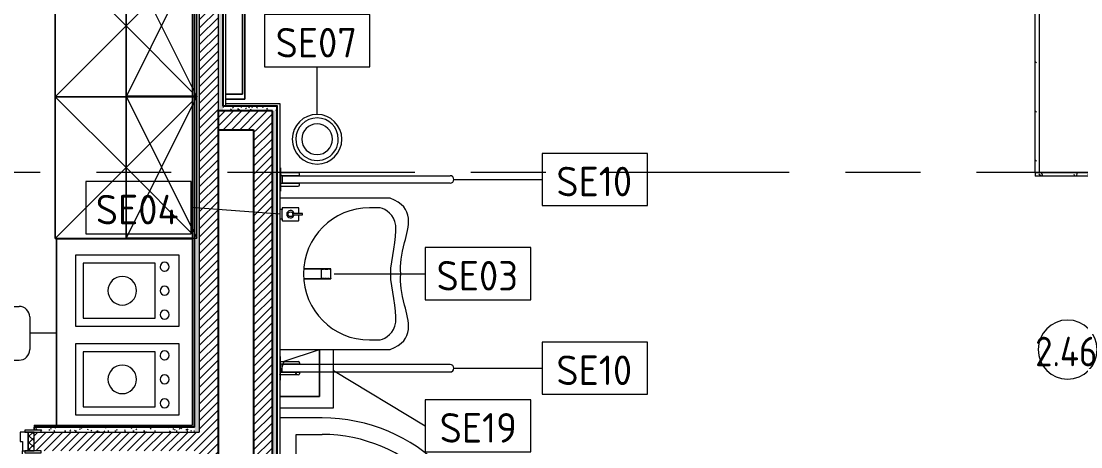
# Model space of a CAD drawing. Header units: millimetres. Extents: x 39815 to 261742, y -8553 to 29000.
# Drawn here: x 96570 to 101061, y 6638 to 8439 of the extents above; entities that cross this region are included whole.
import ezdxf

# ---------------------------------------------------------------- set-up
doc = ezdxf.new("R2010")
doc.units = ezdxf.units.MM
doc.linetypes.add('Осевая', pattern=[1587.5, 317.5, -238.125, 793.75, -238.125])
for name, color, linetype, lineweight, true_color in [('0-1', 7, 'Continuous', 9, 0x4994b4), ('A-DETL-GENF-1', 7, 'Continuous', 9, 0x4994b4), ('A-GENM-1', 7, 'Continuous', 9, 0x4994b4), ('A-WALL-1', 7, 'Continuous', 25, 0x3c3c3c), ('A-WALL-FNSH-1', 7, 'Continuous', 15, 0x3c3c3c), ('P-SANR-FIXT-1', 7, 'Continuous', 15, 0x4994b4), ('P-SANR-FIXT-2', 7, 'Continuous', 9, 0x4994b4)]:
    doc.layers.add(name, color=color, linetype=linetype, lineweight=lineweight, true_color=true_color)
for name, color, linetype, lineweight in [('A-AREA-IDEN', 7, 'Continuous', 9), ('A-DOOR', 7, 'Continuous', 9), ('A-DOOR-FRAM', 7, 'Continuous', 15), ('A-DOOR-FRAM-1', 7, 'Continuous', 9), ('A-GENM', 7, 'Continuous', 9), ('A-WALL-2', 7, 'Continuous', 9), ('I-FURN', 7, 'Continuous', 9), ('I-FURN-IDEN', 7, 'Continuous', 9), ('I-WALL', 7, 'Continuous', 9), ('P-SANR-FIXT-IDEN', 7, 'Continuous', 9), ('Оси-2', 7, 'Осевая', 9)]:
    doc.layers.add(name, color=color, linetype=linetype, lineweight=lineweight)
doc.styles.add('GOST Common', font='GOST_Common.ttf', dxfattribs={"height": 125})
doc.styles.add('GOST Common_2', font='GOST_Common.ttf', dxfattribs={"width": 0.9, "height": 125})
pattern_1 = [(45, (-14604.555, 0), (-17.6776695, 17.6776695), [])]
pattern_2 = [(0, (-14604.555, 0), (60.96, 15.24), [5.029, -40.691, 5.029, -40.691, -243.84]), (0, (-14604.555, 0), (60.96, 15.24), [-91.44, 5.029, -86.411, 5.029, -40.691, -106.68]), (0, (-14604.555, 0), (60.96, 15.24), [-228.6, 5.029, -25.451, 5.029, -71.171]), (120, (-14581.695, 7.62), (-43.6782272, 45.1729086), [5.029, -40.691, 5.029, -40.691, -243.84]), (120, (-14581.695, 7.62), (-43.6782272, 45.1729086), [-91.44, 5.029, -86.411, 5.029, -40.691, -106.68]), (120, (-14581.695, 7.62), (-43.6782272, 45.1729086), [-228.6, 5.029, -25.451, 5.029, -71.171]), (240, (-14574.075, 38.1), (-17.2817728, -60.4129086), [5.029, -40.691, 5.029, -40.691, -243.84]), (240, (-14574.075, 38.1), (-17.2817728, -60.4129086), [-91.44, 5.029, -86.411, 5.029, -40.691, -106.68]), (240, (-14574.075, 38.1), (-17.2817728, -60.4129086), [-228.6, 5.029, -25.451, 5.029, -71.171])]
pattern_3 = [(288.435, (116808.855, 7791), (208.250902, -416.49961), [79.025, -579.519]), (319.399, (116833.845, 7716.03), (1249.5049425, -1041.2430683), [38.399, -1881.571]), (316.848, (116654.75, 7691.04), (3123.769422, -2915.4788923), [91.346, -4475.934]), (289.983, (116721.39, 7628.565), (624.746965, -1666.001328), [48.75, -2388.754]), (270, (116738.05, 7791), (208.25, -208.25), [41.65, -166.6]), (298.443, (116738.05, 7749.35), (-1457.75313005, 2707.24838793), [113.682, -5570.435]), (264.289, (116792.195, 7649.39), (208.2636477, 1874.2483835), [41.858, -2051.029]), (309.806, (116788.03, 7607.74), (-833.007541, 1041.2439595), [32.53, -1593.955])]

# ---------------------------------------------------------------- blocks, each defined once
blk = doc.blocks.new('110_Дверь_СКБ_1Ст_Внутренняя1 - Д-8 950x2100h_охрана-32224770-Фрагмент 2_11')
at = {"layer": 'A-DOOR-FRAM-1'}
h = blk.add_hatch(dxfattribs=at)
h.set_pattern_fill('FP_19', color=256, style=0, pattern_type=2)
h.set_pattern_definition([(45, (-296.384, 104.685), (-14.1421, 14.1421), []), (135, (-296.384, 104.685), (-14.1421, -14.1421), [])])
h.paths.add_polyline_path([(-461.9, 40), (-462.5, 40), (-462.5, -40), (-437.5, -40), (-437.5, 40)])
at = {"layer": 'A-DOOR'}
blk.add_arc((437.5, 40), 850, 94.9469, 180, dxfattribs=at)
at = {"layer": 'A-DOOR-FRAM'}
for p, q in [((-422.5, 48), (-492.5, 48)), ((-492.5, 48), (-492.5, 40)), ((-422.5, 40), (-422.5, 48)), ((-492.5, 40), (-422.5, 40)), ((-437.5, 40), (-462.5, 40)), ((-462.5, 40), (-462.5, -40)), ((-412.5, 40), (-437.5, 40)), ((-437.5, 40), (-437.5, -40)), ((-437.5, -40), (-437.5, 40)), ((-422.5, 40), (-437.5, 40)), ((-437.5, 40), (-437.5, 39)), ((-437.5, 39), (-422.5, 39)), ((-422.5, 39), (-422.5, 40)), ((-412.5, 0), (-412.5, 40)), ((-402.5, 0), (-412.5, 0)), ((-402.5, -40), (-402.5, 0)), ((-422.5, -40), (-492.5, -40)), ((-492.5, -40), (-492.5, -48)), ((-462.5, -40), (-437.5, -40)), ((-422.5, -39), (-437.5, -39)), ((-437.5, -39), (-437.5, -40)), ((-437.5, -40), (-402.5, -40)), ((-437.5, -40), (-422.5, -40)), ((-422.5, -40), (-422.5, -39)), ((-422.5, -48), (-422.5, -40)), ((-492.5, -48), (-422.5, -48))]:
    blk.add_line(p, q, dxfattribs=at)
blk = doc.blocks.new('GM_Отверстие прямоугольное _в плите_ - Отверстие-21604341-Фрагмент 2_11')
at = {"layer": 'A-GENM'}
for p, q in [((-50, 50), (99.4, 99.8)), ((100, 99.8), (100, -100)), ((100, -100), (100, 99.8)), ((-69, -7), (-50, 50)), ((100, -100), (-69, -100)), ((-69, -100), (100, -100))]:
    blk.add_line(p, q, dxfattribs=at)
for start, end in [(360, 180), (180, 360)]:
    blk.add_arc((0, 0), 2.5, start, end, dxfattribs=at)
blk = doc.blocks.new('Вешалка - 1_25-V68-Фрагмент 2_11')
at = {"layer": 'I-FURN'}
for p, q in [((350, 55), (-350, 55)), ((-350, 55), (-350, -27.5)), ((-350, -27.5), (-350, 55)), ((-350, 55), (350, 55)), ((350, -27.5), (350, 55)), ((350, 55), (350, -27.5)), ((-330.4, -27.5), (-330.4, 44.4)), ((-330.4, -27.5), (-330.4, 44.4)), ((-330.4, 44.4), (330.2, 44.4)), ((330.2, 44.4), (-330.4, 44.4)), ((330.2, 44.4), (330.2, -27.5)), ((330.2, -27.5), (330.2, 44.4))]:
    blk.add_line(p, q, dxfattribs=at)
blk = doc.blocks.new('Шкаф параметрический - 1_280-25596496-Фрагмент 2_11')
at = {"layer": 'I-FURN'}
for p, q in [((0, 581.7), (0, 300)), ((0, 300), (0, 581.7)), ((18.3, 581.7), (300, 300)), ((300, 300), (581.7, 581.7)), ((600, 300), (600, 581.7)), ((600, 581.7), (600, 300)), ((0, 0), (300, 300)), ((0, 300), (0, 0)), ((0, 0), (0, 300)), ((300, 300), (600, 0)), ((600, 0), (600, 300)), ((600, 300), (600, 0)), ((0, 0), (600, 0)), ((600, 0), (0, 0))]:
    blk.add_line(p, q, dxfattribs=at)
blk = doc.blocks.new('Шкаф параметрический - 1_137-25596775-Фрагмент 2_11')
at = {"layer": 'I-FURN'}
for p, q in [((0, 0), (600, 300)), ((0, 300), (600, 0)), ((600, 300), (0, 300)), ((0, 300), (0, 0)), ((0, 0), (0, 281.7)), ((600, 0), (600, 300)), ((600, 281.7), (600, 0)), ((0, 0), (600, 0)), ((598.1, 0), (0, 0)), ((600, 0), (598.1, 0))]:
    blk.add_line(p, q, dxfattribs=at)
blk = doc.blocks.new('Шкаф параметрический - 1_137-V69-Фрагмент 2_11')
at = {"layer": 'I-FURN'}
for p, q in [((0, 0), (600, 300)), ((0, 300), (600, 0)), ((600, 300), (0, 300)), ((0, 300), (0, 0)), ((0, 0), (0, 281.7)), ((600, 0), (600, 300)), ((600, 281.7), (600, 0)), ((0, 0), (600, 0)), ((1.9, 0), (0, 0)), ((600, 0), (1.9, 0))]:
    blk.add_line(p, q, dxfattribs=at)
blk = doc.blocks.new('Шкаф параметрический - 1_280-V70-Фрагмент 2_11')
at = {"layer": 'I-FURN'}
for p, q in [((0, 581.7), (0, 300)), ((0, 300), (0, 581.7)), ((18.3, 581.7), (300, 300)), ((300, 300), (581.7, 581.7)), ((600, 0), (600, 581.7)), ((600, 581.7), (600, 0)), ((0, 0), (300, 300)), ((0, 300), (0, 0)), ((0, 0), (0, 300)), ((300, 300), (600, 0)), ((0, 0), (600, 0)), ((600, 0), (0, 0))]:
    blk.add_line(p, q, dxfattribs=at)
blk = doc.blocks.new('Мойка кухонная - Мойка Steel Hammer SH R 5151 GLOWE-25557159-Фрагмент 2_11')
at = {"layer": 'P-SANR-FIXT-2'}
for p, q in [((150, 0), (-150, 0)), ((-150, 0), (-150, -440)), ((150, -440), (150, 0)), ((116.1, -102.3), (-116.6, -102.3)), ((-116.6, -102.3), (-116.6, -406.4)), ((116.1, -406.4), (116.1, -102.3)), ((-150, -440), (150, -440)), ((-116.6, -406.4), (116.1, -406.4))]:
    blk.add_line(p, q, dxfattribs=at)
for centre, radius, start, end in [((-101.6, -61.9), 19, 90, 180), ((-101.6, -61.9), 19, 360, 90), ((0, -61.9), 19, 360, 180), ((101.6, -61.9), 19.1, 360, 180), ((-101.6, -61.9), 19, 180, 270), ((-101.6, -61.9), 19.1, 270, 360), ((0, -61.9), 19, 180, 360), ((101.6, -61.9), 19.1, 180, 360), ((0, -241.3), 60.5, 360, 180), ((0, -241.3), 60.5, 180, 360)]:
    blk.add_arc(centre, radius, start, end, dxfattribs=at)
blk = doc.blocks.new('FP_81-Фрагмент 2_11')
at = {"layer": 'A-GENM'}
for p, q in [((-3.8, 8), (-3.5, 7.1)), ((-3.5, 7.1), (-3.1, 6.1)), ((-3.1, 6.1), (-2.6, 5.2)), ((-2.6, 5.2), (-2.1, 4.2)), ((-2.1, 4.2), (-1.5, 3.3)), ((-1.5, 3.3), (-0.8, 2.4)), ((-0.8, 2.4), (-0.2, 1.4)), ((-0.2, 1.4), (0.6, 0.5)), ((0.6, 0.5), (1.4, -0.5)), ((1.4, -0.5), (2.3, -1.4)), ((2.3, -1.4), (3.2, -2.4)), ((3.2, -2.4), (4.2, -3.3)), ((4.2, -3.3), (5.2, -4.2)), ((5.2, -4.2), (6.2, -5.2)), ((6.2, -5.2), (7.3, -6.1)), ((7.3, -6.1), (8.5, -7.1)), ((8.5, -7.1), (9.7, -8))]:
    blk.add_line(p, q, dxfattribs=at)
blk = doc.blocks.new('131_Сантехническая перегородка 7 - СП-1-30858579-Фрагмент 2_11')
at = {"layer": 'A-GENM'}
h = blk.add_hatch(dxfattribs=at)
h.set_pattern_fill('FP_38', color=256, style=0, pattern_type=2)
h.set_pattern_definition([(198.435, (9964.92, -115426.855), (-416.49961, -208.250902), [79.025, -579.519]), (229.399, (9889.95, -115451.845), (-1041.2430683, -1249.5049425), [38.399, -1881.571]), (226.848, (9864.96, -115272.75), (-2915.4788923, -3123.769422), [91.346, -4475.934]), (199.983, (9802.485, -115339.39), (-1666.001328, -624.746965), [48.75, -2388.754]), (180, (9964.92, -115356.05), (-208.25, -208.25), [41.65, -166.6]), (208.443, (9923.27, -115356.05), (2707.24838793, 1457.75313005), [113.682, -5570.435]), (174.289, (9823.31, -115410.195), (1874.2483835, -208.2636477), [41.858, -2051.029]), (219.806, (9781.66, -115406.03), (1041.2439595, 833.007541), [32.53, -1593.955])])
h.paths.add_polyline_path([(2165.9, -8), (2165.9, 8), (45.9, 8), (45.9, -8), (796.9, -8), (796.9, 0), (812.9, 0), (812.9, -8), (1910.4, -8)])
for p, q in [((-4.1, 8), (45.9, 8)), ((45.9, 8), (2165.9, 8)), ((45.9, -8), (-4.1, -8)), ((796.9, -8), (45.9, -8)), ((2165.9, -8), (812.9, -8))]:
    blk.add_line(p, q, dxfattribs=at)
at = {"layer": 'A-GENM', "flags": 128}
for points in [[(71.5, 8), (62.7, 14.5), (51.9, 13.4), (45.9, 8)], [(45.9, -8), (54.7, -14.5), (65.5, -13.4), (71.5, -8)]]:
    blk.add_lwpolyline(points, dxfattribs=at)
at = {"layer": 'A-GENM'}
for radius, start, end in [(24.6, 19.9113, 160.0887), (17.6, 28.9731, 151.0269), (15.1, 126.8617, 139.5341), (15.1, 78.8699, 82.6459), (15.1, 40.4659, 53.124), (24.6, 199.9113, 340.0887), (17.6, 208.9731, 331.0269), (15.1, 220.4659, 233.124), (15.1, 258.8699, 262.6459), (15.1, 306.8617, 319.5341)]:
    blk.add_arc((58.7, 0), radius, start, end, dxfattribs=at)
blk.add_blockref('FP_81-Фрагмент 2_11', (0, 0), dxfattribs=at)
blk = doc.blocks.new('131_Сантехническая перегородка_Дверь МГН - СД-1-30883454-Фрагмент 2_11')
at = {"layer": 'A-DOOR'}
h = blk.add_hatch(dxfattribs=at)
h.set_pattern_fill('FP_40', color=256, style=0, pattern_type=2)
h.set_pattern_definition(pattern_3)
h.paths.add_polyline_path([(1010, 8), (1010, -8), (1390, -8), (1390, 8)])
at = {"layer": 'A-GENM'}
h = blk.add_hatch(dxfattribs=at)
h.set_pattern_fill('FP_40', color=256, style=0, pattern_type=2)
h.set_pattern_definition(pattern_3)
h.paths.add_polyline_path([(-370, 8), (-370, -8), (10, -8), (10, 8)])
at = {"layer": 'A-DOOR'}
for p, q in [((10, 1008), (26, 1008)), ((10, 8), (10, 1008)), ((26, 8), (26, 1008)), ((10, 8), (26, 8))]:
    blk.add_line(p, q, dxfattribs=at)
blk.add_arc((10, 8), 1000, 360, 90, dxfattribs=at)
at = {"layer": 'A-GENM'}
for p, q in [((-370, 8), (10, 8)), ((-370, -8), (-370, 8)), ((10, -8), (10, 8)), ((1010, 8), (1390, 8)), ((1010, -8), (1010, 8)), ((1390, -8), (1390, 8)), ((10, -8), (-370, -8)), ((1390, -8), (1010, -8))]:
    blk.add_line(p, q, dxfattribs=at)
blk = doc.blocks.new('мусорная корзина - Round_ Metal-30590745-Фрагмент 2_11')
at = {"layer": 'P-SANR-FIXT-1'}
for radius, start, end in [(105, 0, 180), (90, 360, 180), (65, 0, 180), (105, 180, 360), (90, 180, 360), (65, 180, 360)]:
    blk.add_arc((0, 0), radius, start, end, dxfattribs=at)
blk = doc.blocks.new('поддон угловой - 900х900-30799906-Фрагмент 2_11')
at = {"layer": 'P-SANR-FIXT-1'}
for p, q in [((-270, 450), (-449, 450)), ((-380, 119.2), (-380, 380)), ((-380, 380), (-270, 380)), ((-380, 45), (-380, 65.1)), ((-380, -380), (-380, -177)), ((380, -270), (380, -380)), ((450, -291.4), (450, -270)), ((380, -380), (-380, -380)), ((371, -450), (415.1, -450))]:
    blk.add_line(p, q, dxfattribs=at)
for centre, radius, start, end in [((-270, -270), 720, 360, 90), ((-270, -270), 650, 0, 90), ((-290, -290), 25, 90, 270), ((-290, -290), 25, 270, 90)]:
    blk.add_arc(centre, radius, start, end, dxfattribs=at)
blk = doc.blocks.new('смеситель для раковины - Default-V85-Фрагмент 2_11')
at = {"layer": '0-1'}
for p, q in [((19.7, 151.6), (-19.8, 151.6)), ((-20.3, 110), (-20.4, 97.4)), ((19.8, 111.8), (-19.8, 111.8)), ((20.4, 97.4), (20.3, 110))]:
    blk.add_line(p, q, dxfattribs=at)
at = {"layer": '0-1', "flags": 128}
for points in [[(-20.7, 150.6), (-20.7, 150.2), (-20.7, 149.2), (-20.7, 148.3), (-20.7, 146.9), (-20.7, 145.4), (-20.8, 134.7), (-21.1, 63.6), (-21.1, 93.2)], [(19.7, 151.6), (20, 151.6), (20.2, 151.6), (20.5, 151.4), (20.6, 151.2), (20.7, 151.1), (20.8, 150.9), (20.8, 150.6)], [(-21.1, 36.8), (-21.1, 63.3), (-21.1, 93.2)], [(21.1, 36.8), (21, 77.4), (21, 111.4)], [(-21.4, 36.8), (-21.4, 39.3), (-21.2, 64), (-21.1, 88)]]:
    blk.add_lwpolyline(points, dxfattribs=at)
at = {"layer": 'P-SANR-FIXT-1'}
for p, q in [((21, 151.6), (-21, 151.6)), ((-21, 151.6), (-21, 36.8)), ((-19.7, 144), (-19.8, 111.8)), ((19.8, 111.8), (19.7, 144)), ((19.9, 143.1), (19.9, 140.7)), ((19.9, 136.7), (19.9, 133.6)), ((21, 36.8), (21, 151.6)), ((19.9, 131), (20, 126.2)), ((20, 115.7), (20, 113.5)), ((20, 111.3), (20, 108.6))]:
    blk.add_line(p, q, dxfattribs=at)
at = {"layer": 'P-SANR-FIXT-1', "flags": 128}
for points in [[(-21.1, 36.8), (-21.1, 42.2), (-21, 67.6), (-20.8, 118.3), (-20.7, 143.7), (-20.7, 149.4), (-20.8, 150.2), (-20.9, 145.3), (-20.9, 138.9), (-21.1, 88.1)], [(-19.9, 126.3), (-19.9, 133.8), (-19.9, 138.3)], [(21.1, 88.1), (20.9, 138.9), (20.9, 145.3), (20.8, 150.2), (20.7, 149.4), (20.7, 143.7), (20.8, 118.3), (21, 67.6), (21.1, 42.2), (21.1, 36.8)], [(-20, 109.4), (-20, 111), (-20, 119.8)], [(20, 123.6), (20, 119.9), (20, 117.9)]]:
    blk.add_lwpolyline(points, dxfattribs=at)
at = {"layer": 'P-SANR-FIXT-1'}
for centre, major_axis, ratio, start_param, end_param in [((-19.8, 109.7), (-0.5, 0.002), 0.095846, 0.794229, 1.571164), ((19.8, 109.7), (0.5, 0.002), 0.095848, 4.711795, 5.488843)]:
    blk.add_ellipse(centre, major_axis=major_axis, ratio=ratio, start_param=start_param, end_param=end_param, dxfattribs=at)
for points, knots in [([(-19.9, 147.4), (-19.9, 148), (-19.8, 149.3), (-19.8, 150.7), (-19.8, 151.5), (-19.8, 151.6), (-19.8, 151.6)], [0.1, 0.1, 0.1, 0.1, 0.2, 0.3, 0.4, 0.4725859, 0.4725859, 0.4725859, 0.4725859]), ([(-19.8, 151.6), (-19.7, 151.6), (-19.7, 151.6), (-19.7, 151.2), (-19.7, 150), (-19.7, 148.3), (-19.7, 146.2), (-19.7, 144.8), (-19.7, 144)], [0.4728347, 0.4728347, 0.4728347, 0.4728347, 0.5, 0.6, 0.7, 0.8, 0.9, 1, 1, 1, 1]), ([(19.7, 144), (19.7, 144.8), (19.7, 146.2), (19.7, 148.3), (19.7, 150), (19.7, 151.2), (19.7, 151.6), (19.7, 151.6), (19.7, 151.6)], [0, 0, 0, 0, 0.1, 0.2, 0.3, 0.4, 0.5, 0.5274121, 0.5274121, 0.5274121, 0.5274121]), ([(19.7, 151.6), (19.8, 151.6), (19.8, 151.5), (19.8, 150.7), (19.8, 149.3), (19.9, 148), (19.9, 147.4)], [0.5275209, 0.5275209, 0.5275209, 0.5275209, 0.6, 0.7, 0.8, 0.9, 0.9, 0.9, 0.9]), ([(-20.4, 97.4), (-20.4, 91.1), (-20.5, 81.8), (-20.6, 69.7), (-20.6, 60), (-20.7, 52.6), (-20.8, 47.4), (-20.8, 45.2), (-20.8, 43.5), (-20.9, 41.8), (-20.9, 39.8), (-20.9, 37.9), (-20.9, 37), (-20.9, 36.8)], [0, 0, 0, 0, 0.2222222, 0.3333333, 0.4444444, 0.5833333, 0.6180556, 0.6527778, 0.6701389, 0.6875, 0.7222222, 0.7569444, 0.7632988, 0.7632988, 0.7632988, 0.7632988]), ([(-19.8, 111.8), (-19.8, 111.8), (-19.8, 111.7), (-19.8, 110.9), (-19.8, 110.1), (-19.8, 109.7)], [0.4695548, 0.4695548, 0.4695548, 0.4695548, 0.6, 0.8, 1, 1, 1, 1]), ([(19.8, 109.7), (19.8, 110.1), (19.8, 110.9), (19.8, 111.7), (19.8, 111.8), (19.8, 111.8)], [0, 0, 0, 0, 0.2, 0.4, 0.5304748, 0.5304748, 0.5304748, 0.5304748]), ([(20.9, 36.8), (20.9, 37.1), (20.9, 38.1), (20.9, 39.8), (20.9, 41.4), (20.8, 42.8), (20.8, 44.1), (20.8, 45.8), (20.8, 48.6), (20.7, 53.5), (20.6, 60.7), (20.6, 68.9), (20.5, 76.5), (20.5, 85.7), (20.4, 92.7), (20.4, 97.4)], [0.2361111, 0.2361111, 0.2361111, 0.2361111, 0.25, 0.2777778, 0.3055556, 0.3194444, 0.3333333, 0.3611111, 0.3888889, 0.4444444, 0.5555556, 0.6666667, 0.75, 0.8333333, 1, 1, 1, 1]), ([(-21.1, 88.1), (-21.1, 85.7), (-21.1, 82.2), (-21.1, 77.5), (-21.2, 73.9), (-21.2, 70.4), (-21.2, 66.8), (-21.2, 63.9), (-21.2, 61.5), (-21.2, 59.8), (-21.2, 58), (-21.2, 55.7), (-21.3, 52.8), (-21.3, 49.3), (-21.3, 46), (-21.3, 42.6), (-21.4, 39.5), (-21.4, 37.5), (-21.4, 36.6)], [0, 0, 0, 0, 0.0833333, 0.125, 0.1666667, 0.2083333, 0.25, 0.2916667, 0.3125, 0.3333333, 0.3541667, 0.375, 0.4166667, 0.4583333, 0.5, 0.5416667, 0.5833333, 0.6201385, 0.6201385, 0.6201385, 0.6201385]), ([(20.4, 88.2), (20.4, 88.1), (20.5, 88), (20.6, 87.8), (20.7, 87.5), (20.7, 87.4), (20.7, 87.3)], [0.19375, 0.19375, 0.19375, 0.19375, 0.25, 0.3, 0.35, 0.4, 0.4, 0.4, 0.4]), ([(21.4, 36.5), (21.4, 36.9), (21.4, 37.6), (21.4, 38.7), (21.4, 39.8), (21.4, 41), (21.3, 42.6), (21.3, 44.7), (21.3, 47.5), (21.3, 50.9), (21.2, 55.1), (21.2, 60), (21.2, 65.1), (21.2, 69.9), (21.2, 74.5), (21.1, 80.6), (21.1, 85.1), (21.1, 88.1)], [0.5133824, 0.5133824, 0.5133824, 0.5133824, 0.5357143, 0.5535714, 0.5714286, 0.5892857, 0.6071429, 0.6428571, 0.6785714, 0.7142857, 0.75, 0.7857143, 0.8214286, 0.8571429, 0.8928571, 0.9285714, 1, 1, 1, 1])]:
    blk.add_open_spline(points, degree=3, knots=knots, dxfattribs=at)
for points in [[(-19.8, 111.8), (-19.8, 111.8), (-19.8, 111.8), (-19.8, 111.8)], [(-19.8, 110), (-19.8, 110.3), (-19.8, 110.6), (-19.8, 110.9)], [(19.8, 111.8), (19.8, 111.8), (19.8, 111.8), (19.8, 111.8)], [(19.8, 110.9), (19.8, 110.6), (19.8, 110.3), (19.8, 110)], [(-20.5, 88.2), (-20.6, 88.2), (-20.7, 88.2), (-20.8, 88.2)]]:
    blk.add_open_spline(points, degree=3, dxfattribs=at)
blk = doc.blocks.new('SND_Умывальник МГН_Jika - гибкая подводка_ 640х550х165 PN6_3_ ХВ_ГВ накидная гайка BP DN15_ К-гл_кон_ П DN 50-30771805-Фрагмент 2_11')
at = {"layer": 'P-SANR-FIXT-1'}
for p, q in [((232.5, 0), (-320, 0)), ((-320, 0), (-320, -468)), ((320, 0), (272.5, 0)), ((320, -468), (320, 0)), ((-280, -380), (-280, -425)), ((280, -425), (280, -380))]:
    blk.add_line(p, q, dxfattribs=at)
blk.add_arc((0, -380), 280, 0, 180, dxfattribs=at)
for points, knots in [([(-280, -425), (-272.8, -450.8), (-229.3, -523.4), (-61.7, -470), (0, -470)], [-0.6664917, -0.6664917, -0.6664917, -0.6664917, -0.3523534, 0, 0, 0, 0]), ([(0, -470), (61.7, -470), (229.3, -523.4), (272.8, -450.8), (280, -425)], [-0.6664917, -0.6664917, -0.6664917, -0.6664917, -0.3141383, 0, 0, 0, 0]), ([(-320, -468), (-281.1, -574.8), (-131.1, -523.5), (-41.2, -508.8), (0, -512.9)], [0, 0, 0, 0, 0.3972744, 0.715552, 0.715552, 0.715552, 0.715552]), ([(0, -512.9), (41.2, -508.8), (131.1, -523.5), (281.1, -574.8), (320, -468)], [0, 0, 0, 0, 0.3182776, 0.715552, 0.715552, 0.715552, 0.715552])]:
    blk.add_open_spline(points, degree=3, knots=knots, dxfattribs=at)
blk = doc.blocks.new('Plumbing_Drainage_hansgrohe_56248XXX-RainDrain-Point-Complete-set-po - 800 Stainless Steel Optic-30807005-Фрагмент 2_11')
at = {"layer": 'A-DETL-GENF-1'}
for p, q in [((158.5, -158.5), (158.5, 89)), ((-69.1, -158.5), (158.5, -158.5))]:
    blk.add_line(p, q, dxfattribs=at)
blk = doc.blocks.new('132_МГН_Поручень для унитаза_тип откидной - ПР 1Р-V94-Фрагмент 2_11')
at = {"layer": 'A-GENM-1'}
for p, q in [((-16, 722), (-16, 9.5)), ((16, 9.5), (16, 722)), ((-28.2, 3), (-28.2, 78)), ((-23.2, 83), (-17, 83)), ((-17, 83), (-17, 3)), ((17, 83), (23.2, 83)), ((17, 3), (17, 83)), ((28.2, 78), (28.2, 3)), ((-50, 3), (-50, 0)), ((50, 3), (-50, 3)), ((-17, 3), (-28.2, 3)), ((-16, 9.5), (-16.6, 8.9)), ((-16.6, 8.9), (-16.6, 4.2)), ((16, 9.5), (-16, 9.5)), ((16, 9.5), (16.6, 8.9)), ((16.6, 8.9), (16.6, 4.2)), ((28.2, 3), (17, 3)), ((50, 0), (50, 3))]:
    blk.add_line(p, q, dxfattribs=at)
for centre, radius, start, end in [((0, 722), 16, 90, 180), ((0, 722), 16, 0, 90), ((-23.2, 78), 5, 90, 180), ((23.2, 78), 5, 0, 90), ((-15.3, 4.2), 1.24, 180, 270), ((15.3, 4.2), 1.24, 270, 360)]:
    blk.add_arc(centre, radius, start, end, dxfattribs=at)
blk = doc.blocks.new('132_МГН_Поручень для унитаза_тип откидной - ПР 1Р-18619933-Фрагмент 2_11')
at = {"layer": 'A-GENM-1'}
for p, q in [((-50, -3), (-50, 0)), ((50, 0), (50, -3)), ((50, -3), (-50, -3)), ((-17, -3), (-28.2, -3)), ((-28.2, -3), (-28.2, -78)), ((-17, -83), (-17, -3)), ((-16.6, -8.9), (-16.6, -4.2)), ((-16, -9.5), (-16.6, -8.9)), ((-16, -722), (-16, -9.5)), ((16, -9.5), (-16, -9.5)), ((16, -9.5), (16.6, -8.9)), ((16, -9.5), (16, -722)), ((16.6, -8.9), (16.6, -4.2)), ((28.2, -3), (17, -3)), ((17, -3), (17, -83)), ((28.2, -78), (28.2, -3)), ((-23.2, -83), (-17, -83)), ((17, -83), (23.2, -83))]:
    blk.add_line(p, q, dxfattribs=at)
for centre, radius, start, end in [((-15.3, -4.2), 1.24, 90, 180), ((15.3, -4.2), 1.24, 0, 90), ((-23.2, -78), 5, 180, 270), ((23.2, -78), 5, 270, 360), ((0, -722), 16, 180, 270), ((0, -722), 16, 270, 360)]:
    blk.add_arc(centre, radius, start, end, dxfattribs=at)
blk = doc.blocks.new('TOY_Диспансер мыло - Дозатор Elegance new 11654 019001 хром-30721027-Фрагмент 2_11')
at = {"layer": 'A-GENM-1'}
for p, q in [((127.9, 101.6), (122.2, 101.6)), ((122.2, 101.6), (122.2, 86.7)), ((127.9, 86.7), (127.9, 101.6)), ((97.5, 84.7), (97.5, 17)), ((122.2, 86.7), (99.5, 86.7)), ((122.2, 86.7), (102.9, 86.7)), ((122.2, 87.7), (122.2, 60.3)), ((127.9, 60.3), (127.9, 87.7)), ((146.9, 86.7), (127.9, 86.7)), ((150.5, 86.7), (127.9, 86.7)), ((152.5, 17), (152.5, 84.7)), ((99.5, 15), (105, 15)), ((145, 15), (105, 15)), ((105, 15), (105, 5.5)), ((145, 5.5), (145, 15)), ((145, 15), (150.5, 15))]:
    blk.add_line(p, q, dxfattribs=at)
blk.add_circle((125, 50.7), 10, dxfattribs=at)
for centre, radius, start, end in [((99.5, 84.7), 2, 90, 180), ((125, 50.7), 15.7, 100.4353, 79.365), ((150.5, 84.7), 2, 360, 90), ((99.5, 17), 2, 180, 270), ((150.5, 17), 2, 270, 360)]:
    blk.add_arc(centre, radius, start, end, dxfattribs=at)
blk = doc.blocks.new('М_сантехническая_рамка1 - В рамке-30590747-Фрагмент 2_11')
at = {"layer": 'P-SANR-FIXT-IDEN'}
for p, q in [((4.293, 2.24), (-4.639, 2.24)), ((-4.639, 2.24), (-4.639, -2.178)), ((4.293, -2.178), (4.293, 2.24)), ((-4.639, -2.178), (4.293, -2.178))]:
    blk.add_line(p, q, dxfattribs=at)
blk = doc.blocks.new('Марка_Мебель - В прямоуг_Balcon_Марка-25523697-Фрагмент 2_11')
at = {"layer": 'I-FURN-IDEN'}
for p, q in [((-2.455, 2.278), (2.455, 2.278)), ((-3.355, 1.378), (-3.355, -1.384)), ((3.355, 1.378), (3.355, -1.378)), ((-2.461, -2.278), (2.455, -2.278))]:
    blk.add_line(p, q, dxfattribs=at)
for centre, radius, start, end in [((-2.455, 1.378), 0.9, 90, 180), ((2.455, 1.378), 0.9, 0, 90), ((-2.461, -1.384), 0.893, 180, 270), ((2.455, -1.378), 0.9, 270, 0)]:
    blk.add_arc(centre, radius, start, end, dxfattribs=at)
blk = doc.blocks.new('Марка_Помещения - Номер-25198446-Фрагмент 2_11')
at = {"layer": 'A-AREA-IDEN'}
for start, end in [(360, 180), (180, 360)]:
    blk.add_arc((0, 0), 2.5, start, end, dxfattribs=at)

msp = doc.modelspace()

# ---------------------------------------------------------------- hatches: boundary and pattern name
at = {"layer": 'I-WALL'}
h = msp.add_hatch(dxfattribs=at)
h.set_pattern_fill('FP_9', color=256, style=0, pattern_type=2)
h.set_pattern_definition(pattern_2)
h.paths.add_polyline_path([(97305.4, 6700), (97325.4, 6700), (97325.4, 10380), (97305.4, 10380), (97305.4, 6720)])
h = msp.add_hatch(dxfattribs=at)
h.set_pattern_fill('FP_1', color=256, style=0, pattern_type=2)
h.set_pattern_definition(pattern_1)
h.paths.add_polyline_path([(97405.4, 5400), (97405.4, 10380), (97325.4, 10380), (97325.4, 5400)])
h = msp.add_hatch(dxfattribs=at)
h.set_pattern_fill('FP_9', color=256, style=0, pattern_type=2)
h.set_pattern_definition(pattern_2)
h.paths.add_polyline_path([(97425.4, 8060), (97425.4, 9980), (97405.4, 9980), (97405.4, 8060)])
h = msp.add_hatch(dxfattribs=at)
h.set_pattern_fill('FP_1', color=256, style=0, pattern_type=2)
h.set_pattern_definition(pattern_1)
h.paths.add_polyline_path([(97405.4, 7980), (97635.4, 7980), (97635.4, 8060), (97405.4, 8060), (97405.4, 8054.5)])
h = msp.add_hatch(dxfattribs=at)
h.set_pattern_fill('FP_9', color=256, style=0, pattern_type=2)
h.set_pattern_definition(pattern_2)
h.paths.add_polyline_path([(97635.4, 8060), (97655.4, 8060), (97655.4, 8080), (97425.4, 8080), (97425.4, 8060)])
h = msp.add_hatch(dxfattribs=at)
h.set_pattern_fill('FP_9', color=256, style=0, pattern_type=2)
h.set_pattern_definition(pattern_2)
h.paths.add_polyline_path([(97635.4, 5830), (97655.4, 5830), (97655.4, 8060), (97635.4, 8060), (97635.4, 6051.8)])
h = msp.add_hatch(dxfattribs=at)
h.set_pattern_fill('FP_1', color=256, style=0, pattern_type=2)
h.set_pattern_definition(pattern_1)
h.paths.add_polyline_path([(97635.4, 5830), (97635.4, 7980), (97555.4, 7980), (97555.4, 5830), (97594.9, 5830)])
h = msp.add_hatch(dxfattribs=at)
h.set_pattern_fill('FP_9', color=256, style=0, pattern_type=2)
h.set_pattern_definition(pattern_2)
h.paths.add_polyline_path([(97305.4, 6700), (97305.4, 6720), (96625.4, 6720), (96625.4, 6708), (96655.4, 6708), (96655.4, 6700), (97271.6, 6700)])
h = msp.add_hatch(dxfattribs=at)
h.set_pattern_fill('FP_1', color=256, style=0, pattern_type=2)
h.set_pattern_definition(pattern_1)
h.paths.add_polyline_path([(97271.6, 6620), (97325.4, 6620), (97325.4, 6700), (96625.4, 6700), (96625.4, 6620), (96948.2, 6620)])

# ---------------------------------------------------------------- linework, layer by layer
at = {"layer": 'A-WALL-1'}
for p, q in [((97305.4, 6720), (97305.4, 10380)), ((97425.4, 9980), (97425.4, 8080)), ((97635.4, 8060), (97405.4, 8060)), ((97405.4, 8060), (97405.4, 5400)), ((97655.4, 8080), (97425.4, 8080)), ((97635.4, 5830), (97635.4, 8060)), ((97655.4, 5850), (97655.4, 8080)), ((97405.4, 7980), (97555.4, 7980)), ((97555.4, 7980), (97555.4, 5830)), ((97305.4, 6720), (96625.4, 6720)), ((96625.4, 6720), (96625.4, 6708))]:
    msp.add_line(p, q, dxfattribs=at)
at = {"layer": 'A-WALL-2'}
for p, q in [((97325.4, 10380), (97325.4, 6700)), ((97405.4, 10000), (97405.4, 8060)), ((96655.4, 6700), (97325.4, 6700))]:
    msp.add_line(p, q, dxfattribs=at)
at = {"layer": 'A-WALL-FNSH-1'}
for p, q in [((97304.4, 10379), (97304.4, 6721)), ((97426.4, 8081), (97426.4, 9979)), ((97656.4, 8081), (97426.4, 8081)), ((97656.4, 5851), (97656.4, 8081)), ((97304.4, 6721), (96625.4, 6721)), ((96625.4, 6721), (96625.4, 6720))]:
    msp.add_line(p, q, dxfattribs=at)
at = {"layer": 'I-FURN'}
for p, q in [((97296.4, 7518.2), (96719.8, 7518.2)), ((96719.8, 7518.2), (96719.8, 6729)), ((96719.8, 6729), (96719.8, 7518.2)), ((96719.8, 7518.2), (97296.4, 7518.2))]:
    msp.add_line(p, q, dxfattribs=at)
at = {"layer": 'I-FURN-IDEN'}
msp.add_line((96719.8, 7118.2), (96606.6, 7118.2), dxfattribs=at)
at = {"layer": 'I-WALL'}
for p, q in [((97296.4, 6729), (97296.4, 10371)), ((97436.4, 9969), (97436.4, 8080)), ((97436.4, 8091), (97666.4, 8091)), ((97666.4, 8091), (97666.4, 5850)), ((96625.4, 6729), (97296.4, 6729)), ((96625.4, 6729), (96625.4, 6721))]:
    msp.add_line(p, q, dxfattribs=at)
at = {"layer": 'P-SANR-FIXT-IDEN'}
for p, q in [((97824.5, 8044.8), (97824.5, 8246.5)), ((98404.5, 7769.3), (98777.8, 7769.3)), ((97666.3, 7622.3), (97290.6, 7650.3)), ((97897.6, 7370.4), (98283.2, 7370.4)), ((98404.5, 6970.3), (98777.8, 6970.3)), ((97894, 6960.6), (98283.2, 6726.5))]:
    msp.add_line(p, q, dxfattribs=at)
at = {"layer": 'Оси-2'}
msp.add_line((95301.7, 7800), (103916.3, 7800), dxfattribs=at)

# ---------------------------------------------------------------- block references
at = {"layer": 'A-AREA-IDEN', "xscale": 49.99999999999998, "yscale": 49.99999999999998, "zscale": 49.99999999999998}
msp.add_blockref('Марка_Помещения - Номер-25198446-Фрагмент 2_11', (101005.5, 7049.2), dxfattribs=at)
at = {"layer": 'A-DOOR', "rotation": 180}
msp.add_blockref('110_Дверь_СКБ_1Ст_Внутренняя1 - Д-8 950x2100h_охрана-32224770-Фрагмент 2_11', (96162.9, 6660), dxfattribs=at)
at = {"layer": 'A-GENM'}
for name, p, rotation in [('131_Сантехническая перегородка 7 - СП-1-30858579-Фрагмент 2_11', (100876.4, 9964.9), 269.9999999999999), ('131_Сантехническая перегородка_Дверь МГН - СД-1-30883454-Фрагмент 2_11', (102258.4, 7791), 180)]:
    msp.add_blockref(name, p, dxfattribs=dict(at, rotation=rotation))
msp.add_blockref('GM_Отверстие прямоугольное _в плите_ - Отверстие-21604341-Фрагмент 2_11', (97735.4, 6950), dxfattribs=at)
at = {"layer": 'I-FURN'}
for name, p, rotation in [('Вешалка - 1_25-V68-Фрагмент 2_11', (97463.9, 8460), 270.0000000000007), ('Шкаф параметрический - 1_280-25596496-Фрагмент 2_11', (96714.7, 8719.6), 269.9999999999994), ('Шкаф параметрический - 1_137-25596775-Фрагмент 2_11', (97014.7, 8719.6), 269.9999999999994), ('Шкаф параметрический - 1_280-V70-Фрагмент 2_11', (96714.7, 8119.6), 269.9999999999994), ('Шкаф параметрический - 1_137-V69-Фрагмент 2_11', (97014.7, 8121.5), 269.9999999999994)]:
    msp.add_blockref(name, p, dxfattribs=dict(at, rotation=rotation))
at = {"layer": 'I-FURN-IDEN', "xscale": 49.99999999999998, "yscale": 49.99999999999998, "zscale": 49.99999999999998}
msp.add_blockref('Марка_Мебель - В прямоуг_Balcon_Марка-25523697-Фрагмент 2_11', (96438.9, 7118.2), dxfattribs=at)
at = {"layer": 'P-SANR-FIXT-1'}
for name, p, rotation in [('мусорная корзина - Round_ Metal-30590745-Фрагмент 2_11', (97824.5, 7939.8), 180), ('132_МГН_Поручень для унитаза_тип откидной - ПР 1Р-18619933-Фрагмент 2_11', (97666.5, 7769.3), 89.99999999999942), ('SND_Умывальник МГН_Jika - гибкая подводка_ 640х550х165 PN6_3_ ХВ_ГВ накидная гайка BP DN15_ К-гл_кон_ П DN 50-30771805-Фрагмент 2_11', (97666.5, 7369.8), 89.99999999999977), ('TOY_Диспансер мыло - Дозатор Elegance new 11654 019001 хром-30721027-Фрагмент 2_11', (97660.9, 7747.3), 270), ('Мойка кухонная - Мойка Steel Hammer SH R 5151 GLOWE-25557159-Фрагмент 2_11', (97240, 7298.2), 269.9999999999999), ('смеситель для раковины - Default-V85-Фрагмент 2_11', (97731.3, 7369.8), 269.9999999999995), ('Мойка кухонная - Мойка Steel Hammer SH R 5151 GLOWE-25557159-Фрагмент 2_11', (97240, 6923.2), 269.9999999999999), ('132_МГН_Поручень для унитаза_тип откидной - ПР 1Р-V94-Фрагмент 2_11', (97666.5, 6970.3), 270.0000000000001)]:
    msp.add_blockref(name, p, dxfattribs=dict(at, rotation=rotation))
for name, p in [('Plumbing_Drainage_hansgrohe_56248XXX-RainDrain-Point-Complete-set-po - 800 Stainless Steel Optic-30807005-Фрагмент 2_11', (97735.5, 6960.8)), ('поддон угловой - 900х900-30799906-Фрагмент 2_11', (98115.5, 6309.8))]:
    msp.add_blockref(name, p, dxfattribs=at)
at = {"layer": 'P-SANR-FIXT-IDEN', "xscale": 49.99999999999998, "yscale": 49.99999999999998, "zscale": 49.99999999999998}
for p in [(97833.1, 8355.4), (99009.8, 7767.7), (97076, 7648.7), (98515.2, 7368.8), (99009.8, 6968.7), (98515.2, 6724.9)]:
    msp.add_blockref('М_сантехническая_рамка1 - В рамке-30590747-Фрагмент 2_11', p, dxfattribs=at)

# ---------------------------------------------------------------- texts
at = {"layer": 'A-AREA-IDEN', "insert": (100868.1, 7103.5), "char_height": 125, "width": 342.721, "attachment_point": 1, "style": 'GOST Common_2'}
msp.add_mtext('2.46', dxfattribs=at)
at = {"layer": 'P-SANR-FIXT-IDEN', "char_height": 125, "attachment_point": 1, "style": 'GOST Common'}
for s, insert, width in [('SE07', (97648.8, 8410.8), 444.937), ('SE10', (98838.7, 7823.1), 412.869), ('SE04', (96886.7, 7704.2), 456.962), ('SE03', (98330.9, 7424.2), 444.937), ('SE10', (98838.7, 7024.1), 412.869), ('SE19', (98344.1, 6780.3), 412.869)]:
    msp.add_mtext(s, dxfattribs=dict(at, insert=insert, width=width))

doc.saveas('drawing.dxf')
